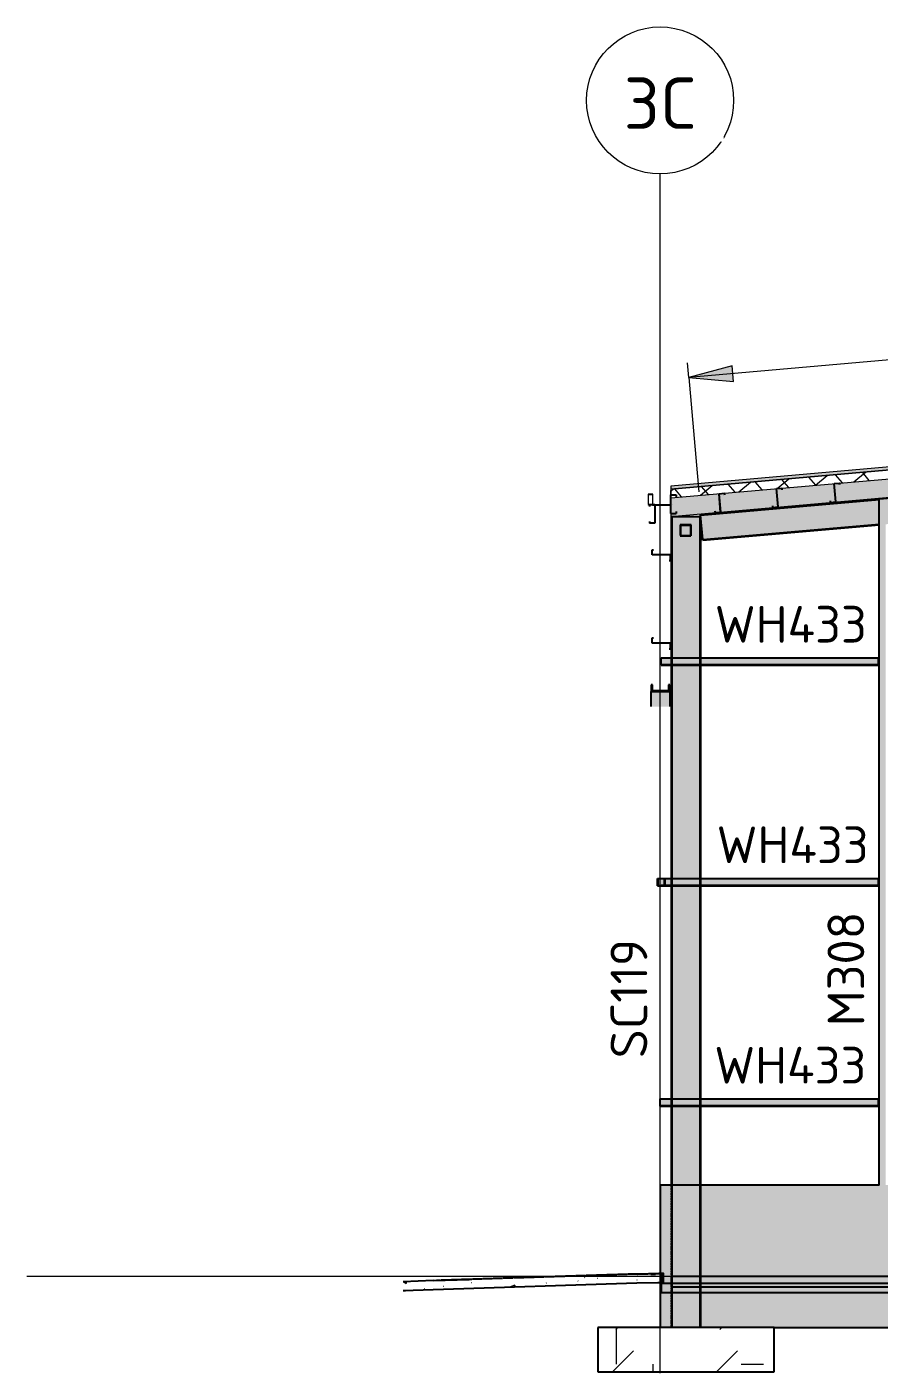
# Model space of a CAD drawing. Header units: millimetres. Extents: x 632 to 561478, y -3890 to 22200.
# Drawn here: x 508380 to 519971, y 3882 to 22200 of the extents above; entities that cross this region are included whole.
import ezdxf

# ---------------------------------------------------------------- set-up
doc = ezdxf.new("R2010")
doc.units = ezdxf.units.MM
for name, pattern in [('Dash', [7, 5, -2]), ('Hidden', [4, 3, -1]), ('Hidden Double', [7, 5, -2]), ('Hidden Half', [3, 2, -1])]:
    doc.linetypes.add(name, pattern=pattern)
for name, color, linetype, lineweight in [('A-010-D_DIM', 211, 'Continuous', 13), ('A-010-D_DIM-200', 211, 'Continuous', 13), ('A-010-M_LINE', 90, 'Continuous', 13), ('A-200-H_WALL', 111, 'Continuous', 13), ('A-200-M_WALL_EXT', 113, 'Continuous', 13), ('A-200-MH_WALL', 110, 'Hidden', 13), ('A-230-H-FLOOR', 190, 'Continuous', 13), ('A-230-M_FLOOR', 192, 'Continuous', 13), ('A-230-MH_FLOOR', 190, 'Hidden Double', 13), ('A-270-M_ROOF', 132, 'Continuous', 13), ('S-160-M_FOUND', 171, 'Continuous', 13), ('S-160-MH_FOUND', 171, 'Hidden Half', 13), ('S-280-A_COLUMN', 171, 'Continuous', 18), ('S-280-A_STRUCT_FRAME', 2, 'Continuous', 18), ('S-280-M_COLUMN', 52, 'Continuous', 13), ('S-280-M_STRUCT_FRAME', 12, 'Continuous', 13), ('S-280-MH_COLUMN', 52, 'Hidden Half', 13), ('Z-030-M_GRID', 191, 'Continuous', 13), ('Z-033_T_GRIDREF', 31, 'Continuous', 13), ('Z-230-A_LEVEL', 51, 'Continuous', 13)]:
    doc.layers.add(name, color=color, linetype=linetype, lineweight=lineweight)
doc.styles.add('ISOCPEUR_1', font='isocpeur.ttf', dxfattribs={"height": 700})
doc.styles.add('ISOCPEUR_2', font='isocpeur.ttf', dxfattribs={"height": 500})
doc.dimstyles.new('2_5___Arrow___Transparent', dxfattribs={"dimscale": 304.8, "dimtxt": 497.990588, "dimasz": 1.968504, "dimexe": 0.656168, "dimexo": 1.049869, "dimgap": 0.164042, "dimtad": 1, "dimdec": 0, "dimzin": 0, "dimdsep": 46, "dimtxsty": 'ISOCPEUR_2', "dimsah": 1, "dimcen": 0.09, "dimadec": 0, "dimazin": 0, "dimtfac": 1, "dimtdec": 4, "dimtix": 1, "dimtmove": 0, "dimatfit": 3, "dimfxl": 1, "dimtvp": 1, "dimtolj": 1, "dimtzin": 0, "dimlwd": 18, "dimlwe": 18, "dimarcsym": 2})
pattern_1 = [(50, (542206.86, 0), (728.737, -63.756), [76.2, -838.2]), (355, (542206.9, 0), (-140.972, 764.228), [60.96, -670.56]), (100.451, (542267.6, -5.3), (587.77, 700.467), [64.76, -712.36]), (46.184, (542206.9, 203.2), (1084.316, -168.17), [114.3, -1257.3]), (96.636, (542297.2, 189.2), (949.61, 989.71), [97.14, -1068.54]), (351.184, (542206.9, 203.2), (949.62, 989.7), [91.44, -1005.84]), (21, (542308.46, 152.4), (606.458, -409.06), [76.2, -838.2]), (326, (542308.5, 152.4), (247.208, 736.753), [60.96, -670.56]), (71.451, (542359, 118.3), (853.668, 327.685), [64.76, -712.36]), (37.5, (542206.86, 0), (12.3547, 338.2201), [6.706, -655.726, 6.706, -674.014, -673.1]), (37.5, (542206.86, 0), (12.3547, 338.2201), [-1343.152, 6.706, -666.394]), (7.5, (542206.86, 0), (267.279, 400.722), [6.706, -381.406, 6.706, -640.486, -256.54]), (7.5, (542206.86, 0), (267.279, 400.722), [-1035.304, 6.706, -249.834]), (327.5, (541980.3, 0), (542.3633, -22.9153), [6.706, -247.294, 6.706, -785.774, -1051.56]), (327.5, (541980.3, 0), (542.3633, -22.9153), [-1046.48, 6.706, -1044.854]), (317.5, (541878.7, 0), (592.517, 101.707), [6.706, -323.494, 6.706, -519.582, -746.76]), (317.5, (541878.7, 0), (592.517, 101.707), [-856.488, 6.706, -740.054])]

# ---------------------------------------------------------------- blocks, each defined once
blk = doc.blocks.new('25021-APA-ZZ-ZZ-M3-AR-000001_V3_rvt-9-S6_501-SECTION C10')
at = {"layer": 'A-270-M_ROOF', "transparency": 33554432}
for color, points in [(9, [(4352532, 15911), (4352532, 15952), (4332680, 17688), (4312828, 15952), (4312828, 15911), (4332680, 17648), (4352132, 15946)]), (253, [(4312543, 15687), (4312547, 15691), (4312523, 15704), (4312523, 15837), (4312578, 15837), (4312578, 15692), (4312828, 15692), (4312828, 15892), (4312823, 15892), (4312823, 15697), (4312583, 15697), (4312583, 15842), (4312518, 15842), (4312518, 15701)])]:
    blk.add_hatch(color=color, dxfattribs=at).paths.add_polyline_path(points)
at = {"layer": 'A-270-M_ROOF', "lineweight": 5}
h = blk.add_hatch(dxfattribs=at)
h.set_pattern_fill('FP_9', angle=-135, style=0, pattern_type=2)
h.set_pattern_definition([(40, (4337896, 1e-06), (-192.8363, 229.8133), []), (130, (4337896, 1e-06), (-229.8133, -192.8363), [])])
h.paths.add_polyline_path([(4352532, 15791), (4352532, 15911), (4332680, 17648), (4312828, 15911), (4312828, 15791), (4332680, 17528), (4352132, 15826)])
at = {"layer": 'A-270-M_ROOF', "lineweight": 5, "transparency": 33554432}
blk.add_hatch(color=254, dxfattribs=at).paths.add_polyline_path([(4312828, 15540), (4332682, 17277), (4352532, 15540), (4352532, 15791), (4332680, 17528), (4312828, 15791)])
at = {"layer": 'A-270-M_ROOF', "color": 53, "lineweight": 5}
for p, q in [((4332680, 17688), (4312828, 15952)), ((4312828, 15791), (4332680, 17528)), ((4318066, 16370), (4312828, 15911)), ((4312828, 15911), (4318066, 16370)), ((4312828, 15540), (4318086, 16000)), ((4312828, 15952), (4312828, 15911)), ((4312829, 15952), (4312828, 15952)), ((4312518, 15842), (4312518, 15701)), ((4312583, 15842), (4312518, 15842)), ((4312518, 15842), (4312519, 15842)), ((4312523, 15704), (4312523, 15837)), ((4312523, 15837), (4312578, 15837)), ((4312523, 15837), (4312524, 15837)), ((4312578, 15837), (4312578, 15692)), ((4312578, 15837), (4312579, 15837)), ((4312583, 15697), (4312583, 15842)), ((4312583, 15842), (4312584, 15842)), ((4312828, 15892), (4312823, 15892)), ((4312823, 15892), (4312823, 15697)), ((4312823, 15892), (4312824, 15892)), ((4312828, 15911), (4312828, 15540)), ((4312829, 15911), (4312828, 15911)), ((4312828, 15911), (4312829, 15911)), ((4312828, 15692), (4312828, 15892)), ((4312828, 15892), (4312829, 15892)), ((4312518, 15701), (4312543, 15687)), ((4312519, 15701), (4312518, 15701)), ((4312547, 15691), (4312523, 15704)), ((4312523, 15704), (4312524, 15704)), ((4312543, 15687), (4312547, 15691)), ((4312543, 15687), (4312544, 15687)), ((4312547, 15691), (4312547, 15691)), ((4312578, 15692), (4312828, 15692)), ((4312578, 15692), (4312579, 15692)), ((4312823, 15697), (4312583, 15697)), ((4312583, 15697), (4312584, 15697)), ((4312823, 15697), (4312824, 15697)), ((4312828, 15692), (4312829, 15692)), ((4312828, 15540), (4312829, 15540))]:
    blk.add_line(p, q, dxfattribs=at)
blk = doc.blocks.new('NRP_Framing-Steel-Purlin C - P946 - EC250-24-4133309-S6_501-SECTION C10')
at = {"layer": 'S-280-M_STRUCT_FRAME', "color": 1, "lineweight": 25}
for p, q in [((4312825, 15831), (4312825, 15581)), ((4312825, 15831), (4312898, 15831)), ((4312898, 15831), (4312898, 15807)), ((4312825, 15581), (4312898, 15581)), ((4312845, 15707), (4312846, 15707)), ((4312898, 15605), (4312898, 15581))]:
    blk.add_line(p, q, dxfattribs=at)
blk = doc.blocks.new('NRP_Framing-Steel-Purlin Z - P916 - EZ250-24-V72-S6_501-SECTION C10')
at = {"layer": 'S-280-M_STRUCT_FRAME', "color": 1, "lineweight": 25}
for p, q in [((4314288, 15668), (4314267, 15917)), ((4314288, 15668), (4314267, 15917)), ((4314337, 15923), (4314339, 15901)), ((4314337, 15923), (4314337, 15923)), ((4314337, 15923), (4314339, 15901)), ((4314337, 15923), (4314337, 15923)), ((4314211, 15683), (4314213, 15661)), ((4314211, 15683), (4314213, 15661)), ((4314288, 15668), (4314288, 15668)), ((4314288, 15668), (4314288, 15668))]:
    blk.add_line(p, q, dxfattribs=at)
blk = doc.blocks.new('NRP_Framing-Steel-Purlin Z - P916 - EZ250-24-4133213-S6_501-SECTION C10')
at = {"layer": 'S-280-M_STRUCT_FRAME', "color": 1, "lineweight": 25}
for p, q in [((4314266, 15917), (4314337, 15923)), ((4314266, 15917), (4314337, 15923)), ((4314288, 15668), (4314266, 15917)), ((4314288, 15668), (4314266, 15917)), ((4314278, 15792), (4314278, 15792)), ((4314337, 15923), (4314339, 15901)), ((4314337, 15923), (4314339, 15901)), ((4314210, 15683), (4314212, 15661)), ((4314210, 15683), (4314212, 15661)), ((4314212, 15661), (4314288, 15668)), ((4314212, 15661), (4314288, 15668))]:
    blk.add_line(p, q, dxfattribs=at)
blk = doc.blocks.new('NRP_Framing-Steel-Purlin Z - P916 - EZ250-24-V85-S6_501-SECTION C10')
at = {"layer": 'S-280-M_STRUCT_FRAME', "color": 1, "lineweight": 25}
for p, q in [((4313506, 15599), (4313484, 15848)), ((4313506, 15599), (4313484, 15848)), ((4313554, 15854), (4313555, 15855)), ((4313554, 15854), (4313555, 15855)), ((4313555, 15855), (4313557, 15833)), ((4313555, 15855), (4313557, 15833)), ((4313428, 15615), (4313430, 15593)), ((4313428, 15615), (4313430, 15593)), ((4313505, 15599), (4313506, 15599)), ((4313505, 15599), (4313506, 15599))]:
    blk.add_line(p, q, dxfattribs=at)
blk = doc.blocks.new('NRP_Framing-Steel-Purlin Z - P914 - EZ250-15-V91-S6_501-SECTION C10')
at = {"layer": 'S-280-M_STRUCT_FRAME', "color": 150, "lineweight": 25}
for p, q in [((4315071, 15736), (4315049, 15985)), ((4315071, 15736), (4315049, 15985)), ((4315119, 15991), (4315120, 15992)), ((4315119, 15991), (4315120, 15992)), ((4315120, 15992), (4315122, 15972)), ((4315120, 15992), (4315122, 15972)), ((4314994, 15749), (4314995, 15730)), ((4314994, 15749), (4314995, 15730)), ((4315070, 15736), (4315071, 15736)), ((4315070, 15736), (4315071, 15736))]:
    blk.add_line(p, q, dxfattribs=at)
blk = doc.blocks.new('NRP_Framing-Steel-Purlin Z - P914 - EZ250-15-4133223-S6_501-SECTION C10')
at = {"layer": 'S-280-M_STRUCT_FRAME', "color": 150, "lineweight": 25}
for p, q in [((4315049, 15985), (4315119, 15991)), ((4315049, 15985), (4315119, 15991)), ((4315070, 15736), (4315049, 15985)), ((4315070, 15736), (4315049, 15985)), ((4315119, 15991), (4315121, 15972)), ((4315119, 15991), (4315121, 15972)), ((4315060, 15861), (4315061, 15861)), ((4314993, 15749), (4314995, 15730)), ((4314993, 15749), (4314995, 15730)), ((4314995, 15730), (4315070, 15736)), ((4314995, 15730), (4315070, 15736))]:
    blk.add_line(p, q, dxfattribs=at)
blk = doc.blocks.new('NRP_Framing-Steel-Purlin Z - P916 - EZ250-24-4133224-S6_501-SECTION C10')
at = {"layer": 'S-280-M_STRUCT_FRAME', "color": 1, "lineweight": 25}
for p, q in [((4313483, 15848), (4313554, 15854)), ((4313483, 15848), (4313554, 15854)), ((4313505, 15599), (4313483, 15848)), ((4313505, 15599), (4313483, 15848)), ((4313554, 15854), (4313556, 15833)), ((4313554, 15854), (4313556, 15833)), ((4313427, 15615), (4313429, 15593)), ((4313427, 15615), (4313429, 15593)), ((4313429, 15593), (4313505, 15599)), ((4313429, 15593), (4313505, 15599)), ((4313495, 15724), (4313496, 15724))]:
    blk.add_line(p, q, dxfattribs=at)
blk = doc.blocks.new('NRP_Framing-Steel-Purlin Z - G914 - EZ250-15-4096993-S6_501-SECTION C10')
at = {"layer": 'S-280-M_STRUCT_FRAME', "color": 150, "lineweight": 25}
for p, q in [((4312572, 13815), (4312572, 13886)), ((4312572, 13886), (4312592, 13886)), ((4312572, 13815), (4312572, 13886)), ((4312572, 13886), (4312592, 13886)), ((4312822, 13815), (4312572, 13815)), ((4312822, 13815), (4312572, 13815)), ((4312803, 13739), (4312822, 13739)), ((4312803, 13739), (4312822, 13739)), ((4312822, 13739), (4312822, 13815)), ((4312822, 13739), (4312822, 13815))]:
    blk.add_line(p, q, dxfattribs=at)
blk = doc.blocks.new('NRP_Framing-Steel-Purlin Z - G914 - EZ250-15-4096994-S6_501-SECTION C10')
at = {"layer": 'S-280-M_STRUCT_FRAME', "color": 150, "lineweight": 25}
for p, q in [((4312572, 15015), (4312572, 15086)), ((4312572, 15086), (4312592, 15086)), ((4312572, 15015), (4312572, 15086)), ((4312572, 15086), (4312592, 15086)), ((4312822, 15015), (4312572, 15015)), ((4312822, 15015), (4312572, 15015)), ((4312803, 14939), (4312822, 14939)), ((4312803, 14939), (4312822, 14939)), ((4312822, 14939), (4312822, 15015)), ((4312822, 14939), (4312822, 15015))]:
    blk.add_line(p, q, dxfattribs=at)
blk = doc.blocks.new('NRP_Framing-Steel-Purlin C - G946 - EC250-24-4099636-S6_501-SECTION C10')
at = {"layer": 'S-280-M_STRUCT_FRAME', "color": 1, "lineweight": 25}
for p, q in [((4312611, 15697), (4312538, 15697)), ((4312538, 15697), (4312538, 15673)), ((4312611, 15697), (4312611, 15447)), ((4312538, 15471), (4312538, 15447)), ((4312611, 15447), (4312538, 15447))]:
    blk.add_line(p, q, dxfattribs=at)
blk = doc.blocks.new('NRP_Framing-Steel-SHS - WH433 - 100x100x5_0SHS-4137325-S6_501-SECTION C10')
at = {"layer": 'S-280-M_STRUCT_FRAME', "linetype": 'Dash', "lineweight": 25}
for p, q in [((4315647, 10609), (4312697, 10609)), ((4315647, 10519), (4312697, 10519))]:
    blk.add_line(p, q, dxfattribs=at)
blk = doc.blocks.new('NRP_Framing-Steel-SHS - WH433 - 100x100x5_0SHS-4137354-S6_501-SECTION C10')
at = {"layer": 'S-280-M_STRUCT_FRAME', "linetype": 'Dash', "lineweight": 25}
for p, q in [((4315647, 13609), (4312697, 13609)), ((4315647, 13519), (4312697, 13519))]:
    blk.add_line(p, q, dxfattribs=at)
blk = doc.blocks.new('NRP_Framing-Steel-SHS - WH433 - 100x100x5_0SHS-4137396-S6_501-SECTION C10')
at = {"layer": 'S-280-M_STRUCT_FRAME', "linetype": 'Dash', "lineweight": 25}
for p, q in [((4315647, 7609), (4312683, 7609)), ((4315647, 7519), (4312683, 7519))]:
    blk.add_line(p, q, dxfattribs=at)
blk = doc.blocks.new('NRP_Foundation-Pad Footing Fibre _v2_ - PF2 -2400 x 2000 x 600d-3893007-S6_501-SECTION C10')
at = {"layer": 'S-160-M_FOUND'}
h = blk.add_hatch(dxfattribs=at)
h.set_pattern_fill('FP_11', color=256, style=0, pattern_type=2)
h.set_pattern_definition([(45, (4337896, 0), (-1414.214, 0), [750, -3000]), (45, (4338896, 1000), (-1414.214, 0), [750, -3000]), (45, (4339896, -300), (-1414.214, 0), [250, -2000]), (90, (4339896, 500), (-500, 500), [500, -2000]), (315, (4339896, 1000), (0, 2828.43), [500, -3000]), (0, (4338896, 1000), (2000, 2000), [300, -1000]), (0, (4336396, 2000), (2000, 2000), [300, -2000])])
h.paths.add_polyline_path([(4314233.59803, 3900), (4314233.59803, 4500), (4311833.59803, 4500), (4311833.59803, 3900)])
at = {"layer": 'S-160-M_FOUND', "lineweight": 25}
for p, q in [((4314233.59803, 4500), (4311833.59803, 4500)), ((4311833.59803, 4500), (4311833.59803, 3900)), ((4314233.59803, 3900), (4314233.59803, 4500)), ((4311833.59803, 3900), (4314233.59803, 3900))]:
    blk.add_line(p, q, dxfattribs=at)
blk = doc.blocks.new('Grid - NRP_Grid-Head-320187-S6_501-SECTION C10')
at = {"layer": 'Z-033_T_GRIDREF'}
blk.add_circle((4352682, 21200), 1000, dxfattribs=at)
blk = doc.blocks.new('DIMBLOCK33-S6_501-SECTION C10')
at = {"layer": 'A-010-D_DIM-200', "lineweight": 18}
for points in [[(527344, 18301), (526737, 18354), (526756, 18144)], [(517382, 17430), (517989, 17377), (517971, 17587)]]:
    blk.add_hatch(color=256, dxfattribs=at).paths.add_polyline_path(points)
for p, q in [((527344, 18301), (526737, 18354)), ((526737, 18354), (526756, 18144)), ((527344, 18301), (527327, 18501)), ((527344, 18301), (517382, 17430)), ((526756, 18144), (527344, 18301)), ((527344, 18301), (527480, 16746)), ((517382, 17430), (517365, 17629)), ((517971, 17587), (517382, 17430)), ((517989, 17377), (517971, 17587)), ((517382, 17430), (517989, 17377)), ((517382, 17430), (517518, 15874))]:
    blk.add_line(p, q, dxfattribs=at)
at = {"layer": 'A-010-D_DIM-200', "color": 0, "lineweight": 18, "insert": (521472, 18493), "char_height": 500, "width": 1999.62, "attachment_point": 1, "rotation": 5, "line_spacing_factor": 1.149209, "style": 'ISOCPEUR_2'}
blk.add_mtext('10000', dxfattribs=at)

msp = doc.modelspace()

# ---------------------------------------------------------------- hatches: boundary and pattern name
at = {"layer": 'A-200-H_WALL', "lineweight": 5}
msp.add_hatch(color=256, dxfattribs=at).paths.add_polyline_path([(526293.2, 4500), (526993.2, 4500), (526993.2, 4980), (517005.9, 4980), (517005.9, 5100), (526993.2, 5100), (526993.2, 6440), (516993.2, 6440), (516993.2, 5240), (517037.6, 5240), (517037.6, 5120), (517005.9, 5112.7), (516993.2, 5112.7), (516993.2, 4500), (524747.5, 4500)])
at = {"layer": 'A-230-H-FLOOR'}
h = msp.add_hatch(dxfattribs=at)
h.set_pattern_fill('FP_12', color=256, style=0, pattern_type=2)
h.set_pattern_definition(pattern_1)
h.paths.add_polyline_path([(513496.7, 5004.1), (513904.8, 5020.6), (516676.5, 5109.8), (517005.9, 5112.7), (517005.9, 5232.7), (516963.8, 5232.7), (516676.5, 5229.8), (513904.8, 5140.6), (513496.7, 5124.1), (513496.7, 5020.6)])
at = {"layer": 'A-230-H-FLOOR', "lineweight": 5}
for points in [[(516993.2, 5240), (516676.5, 5229.8), (516963.8, 5232.7)], [(516963.8, 5232.7), (517005.9, 5232.7), (517037.6, 5240), (516993.2, 5240)], [(513496.7, 5000.9), (513530, 5001.7), (514340.7, 5034.7), (513781.1, 5015.6), (513496.7, 5002.8)]]:
    msp.add_hatch(color=256, dxfattribs=at).paths.add_polyline_path(points)
at = {"layer": 'A-230-H-FLOOR'}
h = msp.add_hatch(dxfattribs=at)
h.set_pattern_fill('FP_12', color=256, style=0, pattern_type=2)
h.set_pattern_definition(pattern_1)
h.paths.add_polyline_path([(517005.9, 4980), (534159.7, 4980), (534159.7, 5100), (517005.9, 5100)])
at = {"layer": 'A-230-M_FLOOR', "lineweight": 5}
msp.add_hatch(color=256, dxfattribs=at).paths.add_polyline_path([(517005.9, 5112.7), (517037.6, 5120), (517037.6, 5240), (517005.9, 5232.7)])
at = {"layer": 'S-280-M_COLUMN', "lineweight": 5}
msp.add_hatch(color=256, dxfattribs=at).paths.add_polyline_path([(520061.2, 6440), (520061.2, 15775.8), (519971.2, 15775.8), (519971.2, 6440)])
h = msp.add_hatch(color=256, dxfattribs=at)
h.paths.add_polyline_path([(517143.2, 6440), (517154.1, 6440), (517154.1, 7514), (517143.2, 7514), (517143.2, 6899.5)])
h.paths.add_polyline_path([(517154.1, 7614), (517154.1, 10514), (517143.2, 10514), (517143.2, 7614)])
h.paths.add_polyline_path([(517154.1, 10614), (517154.1, 13514), (517143.2, 13514), (517143.2, 10614)])
h.paths.add_polyline_path([(517143.2, 13614), (517154.1, 13614), (517154.1, 15532.3), (517143.2, 15532.3), (517143.2, 14299.9)])
h = msp.add_hatch(color=256, dxfattribs=at)
h.paths.add_polyline_path([(517164.5, 6440), (517165.5, 6440), (517163.9, 7514), (517154.1, 7514), (517155.6, 6440), (517159.8, 6440)])
h.paths.add_polyline_path([(517165.5, 7614), (517165.5, 10514), (517154.1, 10514), (517155.6, 7614), (517163.9, 7614)])
h.paths.add_polyline_path([(517157.5, 10614), (517165.5, 10614), (517165.5, 13514), (517154.1, 13514), (517155.6, 10614)])
h.paths.add_polyline_path([(517160.8, 13614), (517165.5, 13614), (517165.5, 15532.3), (517154.1, 15532.3), (517156.3, 13614), (517159.8, 13614)])
h = msp.add_hatch(color=256, dxfattribs=at)
h.paths.add_polyline_path([(517523.5, 6440), (517523.5, 7514), (517165.5, 7514), (517165.5, 6440)])
h.paths.add_polyline_path([(517165.5, 7614), (517523.5, 7614), (517523.5, 10514), (517165.5, 10514)])
h.paths.add_polyline_path([(517523.5, 10614), (517523.5, 13514), (517165.5, 13514), (517165.5, 10614)])
h.paths.add_polyline_path([(517523.5, 13614), (517523.5, 15532.3), (517165.5, 15532.3), (517165.5, 13614)])
h = msp.add_hatch(color=256, dxfattribs=at)
h.paths.add_polyline_path([(517528.2, 6440), (517534.9, 6440), (517533.3, 7514), (517523.5, 7514), (517523.5, 6440)])
h.paths.add_polyline_path([(517533.3, 7614), (517534.9, 7614), (517533.3, 10514), (517523.5, 10514), (517523.5, 7614), (517532.2, 7614)])
h.paths.add_polyline_path([(517534, 10614), (517534.9, 10614), (517533.3, 13514), (517523.5, 13514), (517523.5, 10614), (517533.3, 10614)])
h.paths.add_polyline_path([(517533.3, 13614), (517534.9, 13614), (517533.3, 15532.3), (517523.5, 15532.3), (517524.5, 13614), (517529.9, 13614)])
h = msp.add_hatch(color=256, dxfattribs=at)
h.paths.add_polyline_path([(517534.9, 6440), (517545.8, 6440), (517545.8, 7514), (517534.9, 7514), (517534.9, 6899.5)])
h.paths.add_polyline_path([(517545.8, 7614), (517545.8, 10514), (517534.9, 10514), (517534.9, 7614)])
h.paths.add_polyline_path([(517545.8, 10614), (517545.8, 13514), (517534.9, 13514), (517534.9, 10614)])
h.paths.add_polyline_path([(517534.9, 13614), (517545.8, 13614), (517545.8, 15532.3), (517534.9, 15532.3), (517534.9, 14299.9)])
at = {"layer": 'S-280-M_STRUCT_FRAME', "lineweight": 5}
for points in [[(517543.9, 15555.7), (519971.2, 15768), (519971.2, 15775.8), (520061.2, 15775.9), (527512.8, 16427.8), (527512, 16437.5), (517543.1, 15565.3)], [(517007.7, 13514), (519957.7, 13514), (519957.7, 13614), (517007.7, 13614)], [(517007.7, 13519), (517007.7, 13519), (517007.7, 13609), (517007.7, 13609)], [(516873.2, 13155.5), (517123.2, 13155.5), (517123.2, 13247.4), (517108.2, 13247.4), (517108.2, 13163.7), (516888.2, 13163.7), (516888.2, 13247.4), (516873.2, 13247.4)], [(516882.7, 12952.4), (517122.9, 12952.4), (517122.9, 13155.5), (516873.2, 13155.5), (516873.1, 12952.4)], [(519957.7, 10514), (519957.7, 10614), (516957.2, 10614), (516957.2, 10514), (519122.1, 10514)], [(519957.7, 7514), (519957.7, 7614), (516993.7, 7614), (516993.7, 7514), (519122.1, 7514)], [(516993.7, 7519), (516993.7, 7519), (516993.7, 7609), (516993.7, 7609)]]:
    msp.add_hatch(color=256, dxfattribs=at).paths.add_polyline_path(points)
h = msp.add_hatch(color=256, dxfattribs=at)
h.paths.add_polyline_path([(517572.9, 15224.3), (519971.2, 15434.2), (519971.2, 15768), (517543.9, 15555.7), (517572.8, 15225)])
h.paths.add_polyline_path([(520061.2, 15442), (527541.8, 16096.5), (527512.3, 16427.8), (520061.2, 15775.8), (520061.2, 15555.7)])
h = msp.add_hatch(color=256, dxfattribs=at)
h.paths.add_polyline_path([(517573.7, 15214.7), (519971.2, 15424.4), (519971.2, 15434.2), (517572.9, 15224.3)])
h.paths.add_polyline_path([(520061.2, 15432.3), (527542.7, 16086.8), (527541.8, 16096.5), (520061.2, 15442)])

# ---------------------------------------------------------------- linework, layer by layer
at = {"layer": 'A-010-M_LINE', "lineweight": 25}
msp.add_line((517546.7, 15548.5), (517546.1, 15555.4), dxfattribs=at)
at = {"layer": 'A-200-M_WALL_EXT', "lineweight": 25}
for p, q in [((519971.2, 6440), (516993.2, 6440)), ((516993.2, 6440), (516993.2, 5240)), ((516993.2, 5112.7), (516993.2, 4500)), ((518544.5, 4500), (526293.2, 4500))]:
    msp.add_line(p, q, dxfattribs=at)
at = {"layer": 'A-200-MH_WALL', "lineweight": 25}
for p, q in [((517143.2, 6440), (517143.2, 4500)), ((516993.2, 5239.9), (516993.2, 5112.7))]:
    msp.add_line(p, q, dxfattribs=at)
at = {"layer": 'A-230-M_FLOOR', "lineweight": 25}
for p, q in [((513904.8, 5140.6), (513496.7, 5124.1)), ((513904.8, 5140.6), (514394.8, 5156.7)), ((516963.8, 5232.7), (516676.5, 5229.8)), ((516943.2, 5238.4), (516993.2, 5240)), ((516993.2, 5240), (516963.8, 5232.7)), ((517005.9, 5232.7), (516963.8, 5232.7)), ((516993.2, 5240), (517037.6, 5240)), ((517037.6, 5240), (517005.9, 5232.7)), ((517005.9, 5112.7), (517005.9, 5232.7)), ((517037.6, 5120), (517037.6, 5240)), ((513496.7, 5004.1), (513904.8, 5020.6)), ((513530.2, 5001.7), (513496.7, 5000.9)), ((513904.8, 5020.6), (516676.5, 5109.8)), ((516676.5, 5109.8), (516963.8, 5112.7)), ((516963.8, 5112.7), (517005.9, 5112.7)), ((517005.9, 5112.7), (517037.6, 5120)), ((534159.7, 5100), (517005.9, 5100)), ((517005.9, 5100), (517005.9, 4980)), ((517005.9, 4980), (534159.7, 4980))]:
    msp.add_line(p, q, dxfattribs=at)
at = {"layer": 'A-230-MH_FLOOR', "lineweight": 25}
for p, q in [((516676.5, 5229.8), (513944.7, 5141.9)), ((516678.8, 5229.8), (516943.2, 5238.4)), ((516991.9, 5240), (516986.5, 5240)), ((517143.2, 5200), (556843.2, 5200)), ((517143.2, 5200), (517143.2, 5050)), ((556843.2, 5050), (517143.2, 5050))]:
    msp.add_line(p, q, dxfattribs=at)
at = {"layer": 'S-280-M_COLUMN', "lineweight": 25}
for p, q in [((519971.2, 6440), (519971.2, 15775.8)), ((517143.2, 15532.3), (517143.2, 13614)), ((517154.1, 15532.3), (517143.2, 15532.3)), ((517154.1, 15532.3), (517154.1, 13614)), ((517165.5, 15532.3), (517154.1, 15532.3)), ((517523.5, 15532.3), (517165.5, 15532.3)), ((517534.9, 15532.3), (517523.5, 15532.3)), ((517534.9, 15532.3), (517534.9, 13614)), ((517545.8, 15532.3), (517534.9, 15532.3)), ((517545.8, 13614), (517545.8, 15532.3)), ((517143.2, 13514), (517143.2, 10614)), ((517154.1, 13514), (517154.1, 10614)), ((517534.9, 13514), (517534.9, 10614)), ((517545.8, 10614), (517545.8, 13514)), ((517143.2, 10514), (517143.2, 7614)), ((517154.1, 10514), (517154.1, 7614)), ((517534.9, 10514), (517534.9, 7614)), ((517545.8, 7614), (517545.8, 10514)), ((517143.2, 7514), (517143.2, 6440)), ((517154.1, 7514), (517154.1, 6440)), ((517534.9, 7514), (517534.9, 6440)), ((517545.8, 6440), (517545.8, 7514))]:
    msp.add_line(p, q, dxfattribs=at)
at = {"layer": 'S-280-M_STRUCT_FRAME', "lineweight": 25}
for p, q in [((517543.1, 15565.3), (527512, 16437.5)), ((517543.9, 15555.7), (519971.2, 15768)), ((517543.9, 15555.7), (517543.1, 15565.3)), ((517572.9, 15224.3), (517543.9, 15555.7)), ((517572.9, 15224.3), (519971.2, 15434.2)), ((517573.7, 15214.7), (519971.2, 15424.4)), ((517573.7, 15214.7), (517572.9, 15224.3)), ((517007.7, 13514), (517007.7, 13614)), ((517007.7, 13614), (519957.7, 13614)), ((519957.7, 13614), (519957.7, 13514)), ((517007.7, 13514), (519957.7, 13514)), ((516873.2, 13247.4), (516873.2, 13155.5)), ((516888.2, 13247.4), (516873.2, 13247.4)), ((516888.2, 13163.7), (516888.2, 13247.4)), ((517123.2, 13247.4), (517108.2, 13247.4)), ((517108.2, 13247.4), (517108.2, 13163.7)), ((517123.2, 13155.5), (517123.2, 13247.4)), ((516873.2, 13155.5), (517123.2, 13155.5)), ((516873.2, 12952.4), (516873.2, 13155.5)), ((517108.2, 13163.7), (516888.2, 13163.7)), ((517123.2, 13155.5), (517123.2, 12952.4)), ((516957.2, 10514), (516957.2, 10614)), ((516957.2, 10614), (519957.7, 10614)), ((516957.2, 10614), (516957.2, 10514)), ((516957.2, 10514), (519957.7, 10514)), ((519957.7, 10614), (519957.7, 10514)), ((516993.7, 7514), (516993.7, 7614)), ((516993.7, 7614), (519957.7, 7614)), ((516993.7, 7514), (519957.7, 7514)), ((519957.7, 7614), (519957.7, 7514))]:
    msp.add_line(p, q, dxfattribs=at)
at = {"layer": 'S-280-M_STRUCT_FRAME', "linetype": 'Dash', "lineweight": 25}
for p, q in [((517266.7, 15422.7), (517266.7, 15272.7)), ((517416.7, 15422.7), (517266.7, 15422.7)), ((517271.7, 15417.7), (517271.7, 15277.7)), ((517411.7, 15417.7), (517271.7, 15417.7)), ((517411.7, 15277.7), (517411.7, 15417.7)), ((517416.7, 15272.7), (517416.7, 15422.7)), ((517266.7, 15272.7), (517416.7, 15272.7)), ((517271.7, 15277.7), (517411.7, 15277.7)), ((517007.6, 10609), (516962.2, 10609)), ((516962.2, 10609), (516962.2, 10519)), ((516962.2, 10519), (517007.6, 10519)), ((517052.2, 10519), (517052.2, 10609)), ((517057.2, 10614), (517057.2, 10514))]:
    msp.add_line(p, q, dxfattribs=at)
at = {"layer": 'S-280-MH_COLUMN', "lineweight": 25}
for p, q in [((517143.2, 13614), (517143.2, 13514)), ((517154.1, 13614), (517154.1, 13514)), ((517534.9, 13614), (517534.9, 13514)), ((517545.8, 13514), (517545.8, 13614)), ((517143.2, 10614), (517143.2, 10514)), ((517154.1, 10614), (517154.1, 10514)), ((517534.9, 10614), (517534.9, 10514)), ((517545.8, 10514), (517545.8, 10614)), ((517143.2, 7614), (517143.2, 7514)), ((517154.1, 7614), (517154.1, 7514)), ((517534.9, 7614), (517534.9, 7514)), ((517545.8, 7514), (517545.8, 7614)), ((517154.1, 6440), (517154.1, 4500)), ((517534.9, 6440), (517534.9, 4500)), ((517545.8, 4500), (517545.8, 6440))]:
    msp.add_line(p, q, dxfattribs=at)
at = {"layer": 'Z-030-M_GRID'}
msp.add_line((516993.2, 3882), (516993.2, 20200), dxfattribs=at)
at = {"layer": 'Z-230-A_LEVEL'}
msp.add_line((508379.6, 5200), (561478.5, 5200), dxfattribs=at)

# ---------------------------------------------------------------- block references
at = {"color": 10, "lineweight": 5}
msp.add_blockref('25021-APA-ZZ-ZZ-M3-AR-000001_V3_rvt-9-S6_501-SECTION C10', (-3795689.1, 0), dxfattribs=at)
at = {"layer": 'S-160-MH_FOUND', "lineweight": 25}
msp.add_blockref('NRP_Foundation-Pad Footing Fibre _v2_ - PF2 -2400 x 2000 x 600d-3893007-S6_501-SECTION C10', (-3795689.1, 0), dxfattribs=at)
at = {"layer": 'S-280-M_STRUCT_FRAME', "color": 150, "lineweight": 25}
for name in ['NRP_Framing-Steel-Purlin Z - P914 - EZ250-15-4133223-S6_501-SECTION C10', 'NRP_Framing-Steel-Purlin Z - P914 - EZ250-15-V91-S6_501-SECTION C10', 'NRP_Framing-Steel-Purlin Z - G914 - EZ250-15-4096994-S6_501-SECTION C10', 'NRP_Framing-Steel-Purlin Z - G914 - EZ250-15-4096993-S6_501-SECTION C10']:
    msp.add_blockref(name, (-3795689.1, 0), dxfattribs=at)
at = {"layer": 'S-280-M_STRUCT_FRAME', "color": 1, "lineweight": 25}
for name in ['NRP_Framing-Steel-Purlin C - P946 - EC250-24-4133309-S6_501-SECTION C10', 'NRP_Framing-Steel-Purlin Z - P916 - EZ250-24-4133224-S6_501-SECTION C10', 'NRP_Framing-Steel-Purlin Z - P916 - EZ250-24-V85-S6_501-SECTION C10', 'NRP_Framing-Steel-Purlin Z - P916 - EZ250-24-4133213-S6_501-SECTION C10', 'NRP_Framing-Steel-Purlin Z - P916 - EZ250-24-V72-S6_501-SECTION C10', 'NRP_Framing-Steel-Purlin C - G946 - EC250-24-4099636-S6_501-SECTION C10']:
    msp.add_blockref(name, (-3795689.1, 0), dxfattribs=at)
at = {"layer": 'S-280-M_STRUCT_FRAME', "linetype": 'Dash', "lineweight": 25}
for name in ['NRP_Framing-Steel-SHS - WH433 - 100x100x5_0SHS-4137354-S6_501-SECTION C10', 'NRP_Framing-Steel-SHS - WH433 - 100x100x5_0SHS-4137325-S6_501-SECTION C10', 'NRP_Framing-Steel-SHS - WH433 - 100x100x5_0SHS-4137396-S6_501-SECTION C10']:
    msp.add_blockref(name, (-3795689.1, 0), dxfattribs=at)
at = {"layer": 'Z-033_T_GRIDREF'}
msp.add_blockref('Grid - NRP_Grid-Head-320187-S6_501-SECTION C10', (-3835689.1, 0), dxfattribs=at)

# ---------------------------------------------------------------- texts
at = {"layer": 'S-280-A_COLUMN', "lineweight": 13, "char_height": 500, "attachment_point": 1, "rotation": 90, "style": 'ISOCPEUR_2'}
for s, insert, width in [('M308', (519269.7, 8602.3), 1843.881), ('SC119', (516318.7, 8165.7), 1956.117)]:
    msp.add_mtext(s, dxfattribs=dict(at, insert=insert, width=width))
at = {"layer": 'S-280-A_STRUCT_FRAME', "lineweight": 13, "char_height": 500, "width": 2501.265, "attachment_point": 1, "style": 'ISOCPEUR_2'}
for insert in [(517735.2, 14321.3), (517760, 11321.3), (517728.2, 8321.3)]:
    msp.add_mtext('WH433', dxfattribs=dict(at, insert=insert))

# ---------------------------------------------------------------- dimensions: what is measured, and where the dimension line sits
at = {"layer": 'A-010-D_DIM', "lineweight": 18}
dim = msp.add_linear_dim(base=(517382.1, 17429.7), p1=(527508.1, 16427), p2=(517546.1, 15555.4), angle=5, dimstyle='2_5___Arrow___Transparent', override={"dimpost": '<>', "dimfxl": 10000}, dxfattribs=at)
dim.commit()
dim.dimension.update_dxf_attribs({"geometry": 'DIMBLOCK33-S6_501-SECTION C10', "text_midpoint": (522336.9, 18164.4)})

# ---------------------------------------------------------------- next in the draw order: texts
at = {"layer": 'Z-033_T_GRIDREF', "insert": (516496.9, 21512.1), "char_height": 700, "width": 1186.497, "attachment_point": 1, "style": 'ISOCPEUR_1', "bg_fill": 3, "box_fill_scale": 1.25, "bg_fill_color": 256, "bg_fill_true_color": 13158600, "bg_fill_transparency": 0}
msp.add_mtext('3C', dxfattribs=at)

doc.saveas('drawing.dxf')
